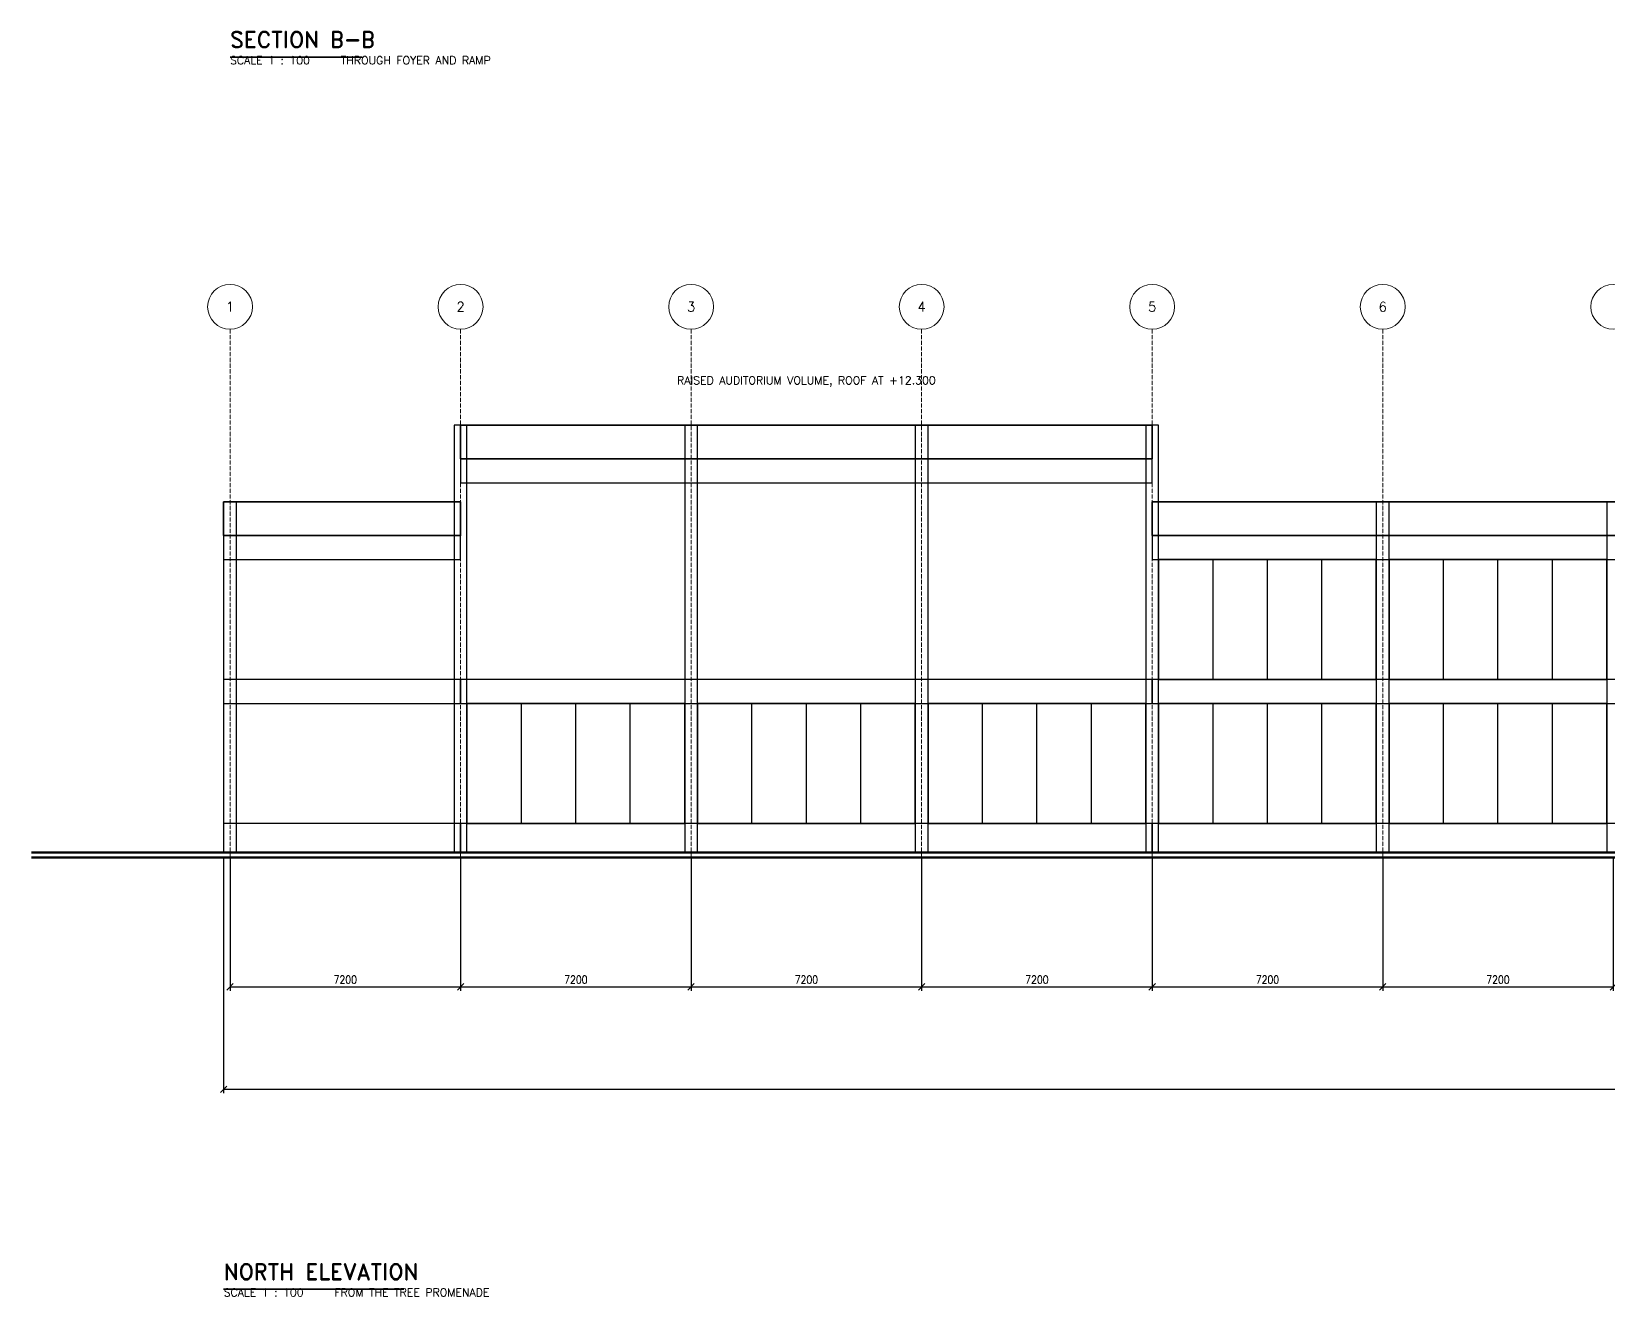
# Model space of a CAD drawing. Header units: millimetres. Extents: x -33945 to 191000, y -348875 to 205218.
# Drawn here: x -6200 to 43050, y -268875 to -229350 of the extents above; entities that cross this region are included whole.
import ezdxf
from ezdxf.enums import TextEntityAlignment as Align

# ---------------------------------------------------------------- set-up
doc = ezdxf.new("R2010")
doc.units = ezdxf.units.MM
doc.header["$LTSCALE"] = 50
doc.linetypes.add('DASHDOT', pattern=[3.556, 2.54, -0.508, 0, -0.508])
for name, color, linetype, lineweight in [('A-ANNO-DIMS', 2, 'Continuous', 13), ('A-ANNO-TEXT', 7, 'Continuous', 18), ('A-ANNO-TITL', 7, 'Continuous', 35), ('A-ELEV', 7, 'Continuous', 25), ('A-ELEV-FINE', 8, 'Continuous', 13), ('A-GLAZ', 4, 'Continuous', 25), ('A-GRID', 8, 'DASHDOT', 13), ('A-GRID-IDEN', 8, 'Continuous', 13), ('A-ROOF', 30, 'Continuous', 35), ('A-SECT-GRND', 8, 'Continuous', 50)]:
    doc.layers.add(name, color=color, linetype=linetype, lineweight=lineweight)
doc.styles.add('AMA-NOTE', font='romans.shx', dxfattribs={"width": 0.85})
doc.styles.add('AMA-TITLE', font='romand.shx', dxfattribs={"width": 0.9})
doc.dimstyles.new('AMA-100', dxfattribs={"dimscale": 100, "dimtxt": 2.5, "dimasz": 2.5, "dimexe": 1.25, "dimexo": 2, "dimgap": 1, "dimtad": 1, "dimdec": 0, "dimtxsty": 'AMA-NOTE', "dimtsz": 1, "dimcen": 2.5, "dimclrd": 8, "dimclre": 8, "dimclrt": 7, "dimazin": 3, "dimtfac": 1, "dimtmove": 0, "dimatfit": 3})

msp = doc.modelspace()

# ---------------------------------------------------------------- linework, layer by layer
at = {"layer": 'A-ANNO-TITL'}
for p, q in [((0, -230150), (4125, -230150)), ((-200, -268650), (5425, -268650))]:
    msp.add_line(p, q, dxfattribs=at)
at = {"layer": 'A-ELEV'}
for p, q in [((7200, -241650), (28800, -241650)), ((-200, -244050), (7200, -244050)), ((28800, -244050), (93800, -244050))]:
    msp.add_line(p, q, dxfattribs=at)
for points in [[(7000, -255000), (7400, -255000), (7400, -241650), (7000, -241650)], [(14200, -255000), (14600, -255000), (14600, -241650), (14200, -241650)], [(21400, -255000), (21800, -255000), (21800, -241650), (21400, -241650)], [(28600, -255000), (29000, -255000), (29000, -241650), (28600, -241650)], [(7200, -243450), (28800, -243450), (28800, -242700), (7200, -242700)], [(-200, -255000), (200, -255000), (200, -244050), (-200, -244050)], [(35800, -255000), (36200, -255000), (36200, -244050), (35800, -244050)], [(43000, -255000), (43400, -255000), (43400, -244050), (43000, -244050)], [(-200, -245850), (7200, -245850), (7200, -245100), (-200, -245100)], [(28800, -245850), (93800, -245850), (93800, -245100), (28800, -245100)], [(-200, -250350), (7200, -250350), (7200, -249600), (-200, -249600)], [(7200, -250350), (28800, -250350), (28800, -249600), (7200, -249600)], [(28800, -250350), (93800, -250350), (93800, -249600), (28800, -249600)], [(-200, -255000), (7200, -255000), (7200, -254100), (-200, -254100)], [(7200, -255000), (28800, -255000), (28800, -254100), (7200, -254100)], [(28800, -255000), (93800, -255000), (93800, -254100), (28800, -254100)]]:
    msp.add_lwpolyline(points, close=True, dxfattribs=at)
at = {"layer": 'A-ELEV-FINE'}
for p, q in [((29000, -249600), (35800, -249600)), ((36200, -249600), (43000, -249600)), ((7400, -254100), (14200, -254100)), ((14600, -254100), (21400, -254100)), ((21800, -254100), (28600, -254100)), ((29000, -254100), (35800, -254100)), ((36200, -254100), (43000, -254100))]:
    msp.add_line(p, q, dxfattribs=at)
at = {"layer": 'A-GLAZ'}
for p, q in [((30700, -249600), (30700, -245850)), ((32400, -249600), (32400, -245850)), ((34100, -249600), (34100, -245850)), ((37900, -249600), (37900, -245850)), ((39600, -249600), (39600, -245850)), ((41300, -249600), (41300, -245850)), ((9100, -254100), (9100, -250350)), ((10800, -254100), (10800, -250350)), ((12500, -254100), (12500, -250350)), ((16300, -254100), (16300, -250350)), ((18000, -254100), (18000, -250350)), ((19700, -254100), (19700, -250350)), ((23500, -254100), (23500, -250350)), ((25200, -254100), (25200, -250350)), ((26900, -254100), (26900, -250350)), ((30700, -254100), (30700, -250350)), ((32400, -254100), (32400, -250350)), ((34100, -254100), (34100, -250350)), ((37900, -254100), (37900, -250350)), ((39600, -254100), (39600, -250350)), ((41300, -254100), (41300, -250350))]:
    msp.add_line(p, q, dxfattribs=at)
for points in [[(29000, -249600), (35800, -249600), (35800, -245850), (29000, -245850)], [(36200, -249600), (43000, -249600), (43000, -245850), (36200, -245850)], [(7400, -254100), (14200, -254100), (14200, -250350), (7400, -250350)], [(14600, -254100), (21400, -254100), (21400, -250350), (14600, -250350)], [(21800, -254100), (28600, -254100), (28600, -250350), (21800, -250350)], [(29000, -254100), (35800, -254100), (35800, -250350), (29000, -250350)], [(36200, -254100), (43000, -254100), (43000, -250350), (36200, -250350)]]:
    msp.add_lwpolyline(points, close=True, dxfattribs=at)
at = {"layer": 'A-GRID'}
for p, q in [((0, -258000), (0, -238650)), ((7200, -258000), (7200, -238650)), ((14400, -258000), (14400, -238650)), ((21600, -258000), (21600, -238650)), ((28800, -258000), (28800, -238650)), ((36000, -258000), (36000, -238650))]:
    msp.add_line(p, q, dxfattribs=at)
at = {"layer": 'A-GRID-IDEN'}
for centre in [(0, -237950), (7200, -237950), (14400, -237950), (21600, -237950), (28800, -237950), (36000, -237950), (43200, -237950)]:
    msp.add_circle(centre, 700, dxfattribs=at)
at = {"layer": 'A-ROOF'}
for points in [[(7200, -242700), (28800, -242700), (28800, -241650), (7200, -241650)], [(-200, -245100), (7200, -245100), (7200, -244050), (-200, -244050)], [(28800, -245100), (93800, -245100), (93800, -244050), (28800, -244050)]]:
    msp.add_lwpolyline(points, close=True, dxfattribs=at)
at = {"layer": 'A-SECT-GRND'}
for p, q in [((-6200, -255000), (99800, -255000)), ((-6200, -255160), (99800, -255160))]:
    msp.add_line(p, q, dxfattribs=at)

# ---------------------------------------------------------------- texts
at = {"layer": 'A-ANNO-TEXT', "style": 'AMA-NOTE'}
msp.add_text('RAISED AUDITORIUM VOLUME, ROOF AT +12.300', height=250, dxfattribs=at).set_placement((18000, -240450), align=Align.BOTTOM_CENTER)
at = {"layer": 'A-ANNO-TITL'}
for s, height, style, p in [('SECTION B-B', 500, 'AMA-TITLE', (0, -230000)), ('SCALE 1 : 100    THROUGH FOYER AND RAMP', 250, 'AMA-NOTE', (0, -230450)), ('NORTH ELEVATION', 500, 'AMA-TITLE', (-200, -268500)), ('SCALE 1 : 100    FROM THE TREE PROMENADE', 250, 'AMA-NOTE', (-200, -268950))]:
    msp.add_text(s, height=height, dxfattribs=dict(at, style=style)).set_placement(p, align=Align.BOTTOM_LEFT)
at = {"layer": 'A-GRID-IDEN', "style": 'AMA-TITLE'}
for s, p in [('1', (0, -237950)), ('2', (7200, -237950)), ('3', (14400, -237950)), ('4', (21600, -237950)), ('5', (28800, -237950)), ('6', (36000, -237950))]:
    msp.add_text(s, height=300, dxfattribs=at).set_placement(p, align=Align.MIDDLE_CENTER)

# ---------------------------------------------------------------- dimensions: what is measured, and where the dimension line sits
at = {"layer": 'A-ANNO-DIMS'}
for base, p1, p2 in [((-200, -262400), (-200, -255000), (93800, -255000)), ((0, -259200), (0, -255000), (7200, -255000)), ((7200, -259200), (7200, -255000), (14400, -255000)), ((14400, -259200), (14400, -255000), (21600, -255000)), ((21600, -259200), (21600, -255000), (28800, -255000)), ((28800, -259200), (28800, -255000), (36000, -255000)), ((36000, -259200), (36000, -255000), (43200, -255000))]:
    msp.add_linear_dim(base=base, p1=p1, p2=p2, dimstyle='AMA-100', dxfattribs=at).render()

doc.saveas('drawing.dxf')
